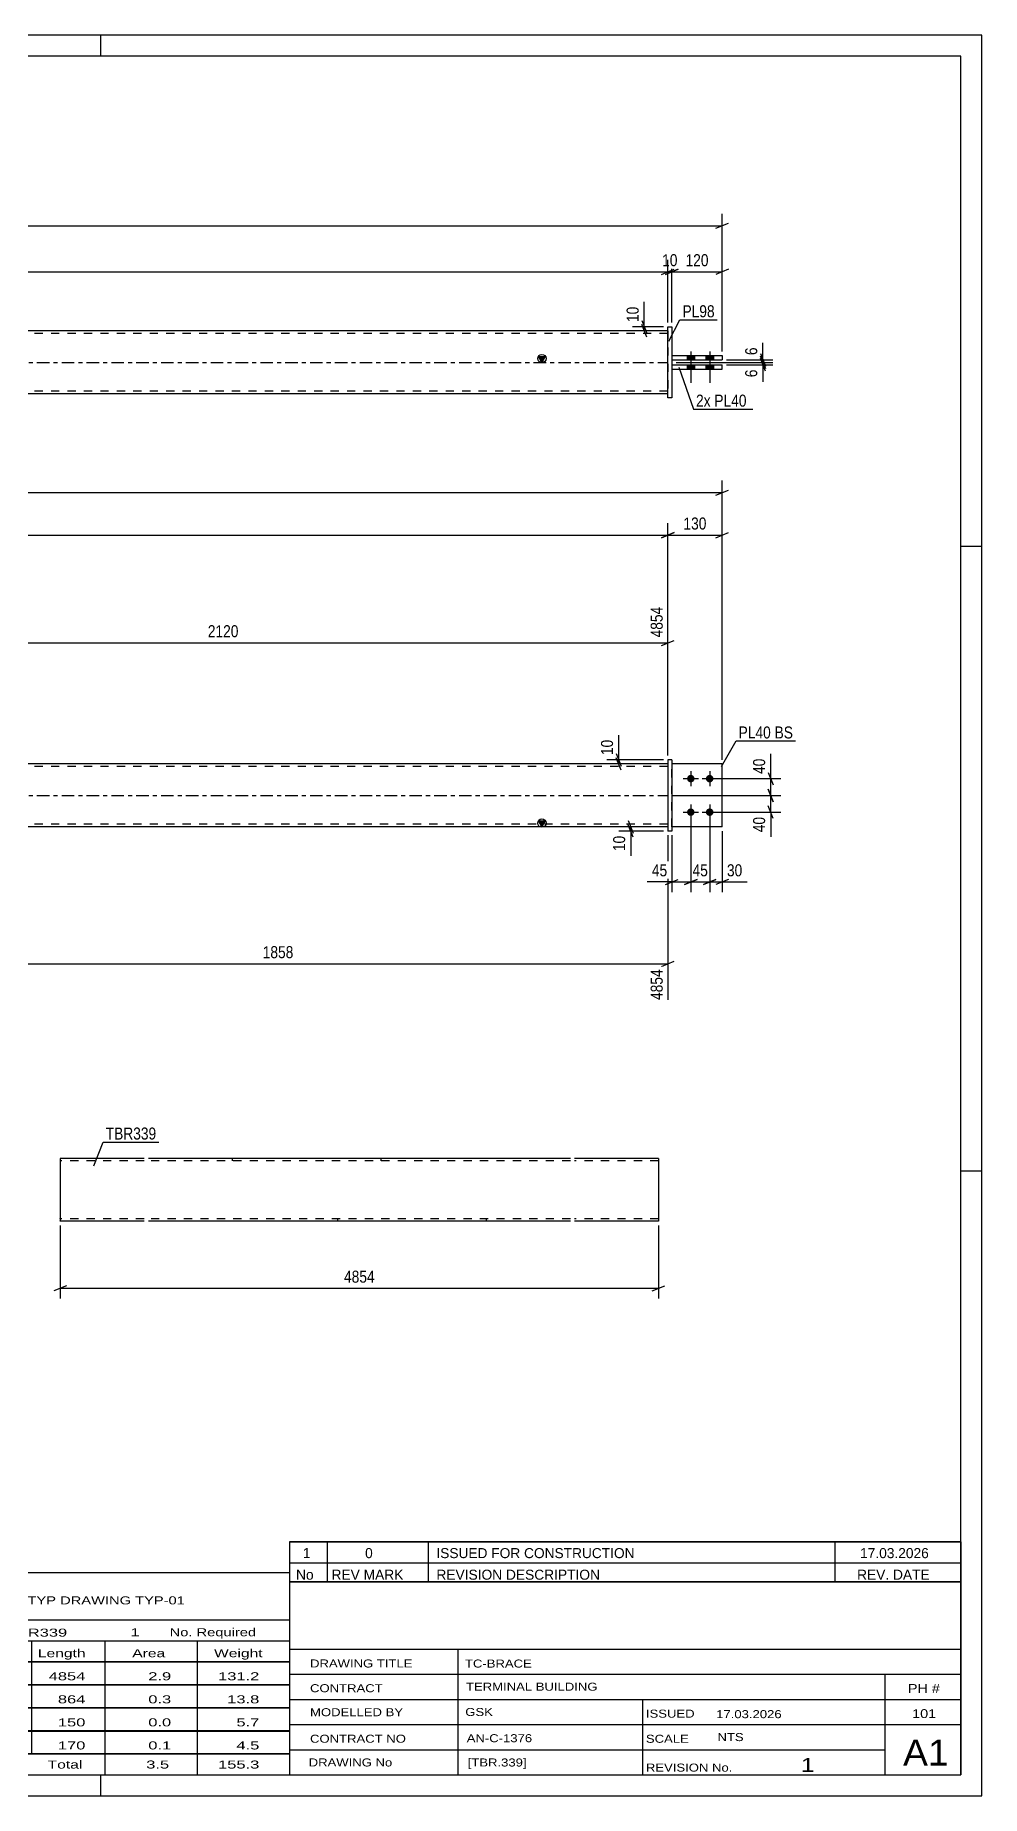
# Model space of a CAD drawing. Header units: millimetres. Extents: x 0 to 594, y 0 to 420.
# Drawn here: x 368.4 to 594, y 0 to 420 of the extents above; entities that cross this region are included whole.
import ezdxf

# ---------------------------------------------------------------- set-up
doc = ezdxf.new("R2010")
doc.units = ezdxf.units.MM
doc.linetypes.add('DXK_LINE_DOT2', pattern=[3.9198, 1.9599, -1.9599])
doc.linetypes.add('DXK_LINE_DOT3', pattern=[5.9187, 2.979, -0.9799, 0.9799, -0.9799])
doc.styles.add('Arial Narrow', font='ARIALN.TTF', dxfattribs={"height": 0.2})

# ---------------------------------------------------------------- blocks, each defined once
blk = doc.blocks.new('Unknown-580874158-1129')
at = {"color": 5, "linetype": 'Continuous'}
for p, q in [((594, 420), (0, 420)), ((384, 415), (384, 420)), ((594, 0), (594, 420)), ((589, 415), (5, 415)), ((589, 5), (589, 415)), ((594, 298), (589, 298)), ((594, 149), (589, 149)), ((5, 5), (589, 5)), ((384, 0), (384, 5)), ((0, 0), (594, 0))]:
    blk.add_line(p, q, dxfattribs=at)
blk = doc.blocks.new('Part-580874158-1922 - 1901')
at = {"color": 7, "linetype": 'DXK_LINE_DOT2'}
for p, q in [((532.14, 246.15), (520.14, 246.15)), ((520.14, 231.15), (520.14, 246.15)), ((532.14, 231.15), (532.14, 246.15)), ((532.14, 231.15), (520.14, 231.15))]:
    blk.add_line(p, q, dxfattribs=at)
blk = doc.blocks.new('Part-580874158-1923 - 1901')
at = {"color": 2, "linetype": 'Continuous'}
for p, q in [((520.14, 247.15), (519.14, 247.15)), ((519.14, 247.15), (519.14, 230.15)), ((520.14, 247.15), (520.14, 230.15)), ((520.14, 230.15), (519.14, 230.15))]:
    blk.add_line(p, q, dxfattribs=at)
blk = doc.blocks.new('Part-580874158-1912 - 1901')
at = {"linetype": 'Continuous'}
blk.add_hatch(color=2, dxfattribs=at).paths.add_polyline_path([(489.14, 231.15), (488.34, 232.55), (489.94, 232.55)])
at = {"color": 2, "linetype": 'Continuous'}
for p, q in [((173.36, 246.15), (85.36, 246.15)), ((519.14, 246.15), (173.46, 246.15)), ((173.36, 231.15), (85.36, 231.15)), ((519.14, 231.15), (173.46, 231.15)), ((489.14, 231.15), (488.34, 232.55)), ((488.34, 232.55), (489.94, 232.55)), ((489.94, 232.55), (489.14, 231.15))]:
    blk.add_line(p, q, dxfattribs=at)
at = {"color": 7, "linetype": 'DXK_LINE_DOT2'}
for p, q in [((85.36, 231.15), (85.36, 246.15)), ((173.36, 245.55), (85.36, 245.55)), ((519.14, 245.55), (173.46, 245.55)), ((272.89, 246.15), (272.89, 245.55)), ((308.33, 246.15), (308.33, 245.55)), ((519.14, 246.15), (519.14, 231.15)), ((173.36, 231.75), (85.36, 231.75)), ((519.14, 231.75), (173.46, 231.75)), ((298.02, 231.15), (298.02, 231.75)), ((333.47, 231.15), (333.47, 231.75))]:
    blk.add_line(p, q, dxfattribs=at)
at = {"color": 7, "linetype": 'DXK_LINE_DOT3'}
for p, q in [((85.36, 238.65), (173.36, 238.65)), ((173.46, 238.65), (519.14, 238.65))]:
    blk.add_line(p, q, dxfattribs=at)
at = {"color": 2, "linetype": 'Continuous'}
blk.add_circle((489.14, 232.05), 1, dxfattribs=at)
blk = doc.blocks.new('Part-580874158-1917 - 1901')
at = {"color": 2, "linetype": 'Continuous'}
for p, q in [((532.14, 246.15), (520.14, 246.15)), ((532.14, 231.15), (532.14, 246.15)), ((532.14, 231.15), (520.14, 231.15))]:
    blk.add_line(p, q, dxfattribs=at)
at = {"color": 7, "linetype": 'DXK_LINE_DOT2'}
blk.add_line((520.14, 231.15), (520.14, 246.15), dxfattribs=at)
blk = doc.blocks.new('Bolt-580874158-1944 - 1901')
at = {"linetype": 'Continuous'}
for points in [[(524.64, 243.55, -1), (524.64, 241.75, -1)], [(529.14, 243.55, -1), (529.14, 241.75, -1)], [(524.64, 235.55, -1), (524.64, 233.75, -1)], [(529.14, 235.55, -1), (529.14, 233.75, -1)]]:
    blk.add_hatch(color=1, dxfattribs=at).paths.add_polyline_path(points)
at = {"color": 1, "linetype": 'Continuous'}
for p, q in [((524.64, 244.45), (524.64, 240.85)), ((529.14, 244.45), (529.14, 240.85)), ((522.84, 242.65), (526.44, 242.65)), ((527.34, 242.65), (530.94, 242.65)), ((524.64, 236.45), (524.64, 232.85)), ((529.14, 236.45), (529.14, 232.85)), ((522.84, 234.65), (526.44, 234.65)), ((527.34, 234.65), (530.94, 234.65))]:
    blk.add_line(p, q, dxfattribs=at)
blk = doc.blocks.new('Bolt-580874158-2330 - 2328')
at = {"linetype": 'Continuous'}
for points in [[(525.54, 343.56), (523.74, 343.56), (523.74, 342.56), (525.54, 342.56)], [(525.54, 343.56), (523.74, 343.56), (523.74, 342.56), (525.54, 342.56)], [(525.54, 341.36), (523.74, 341.36), (523.74, 340.36), (525.54, 340.36)], [(525.54, 341.36), (523.74, 341.36), (523.74, 340.36), (525.54, 340.36)], [(530.04, 343.56), (528.24, 343.56), (528.24, 342.56), (530.04, 342.56)], [(530.04, 343.56), (528.24, 343.56), (528.24, 342.56), (530.04, 342.56)], [(530.04, 341.36), (528.24, 341.36), (528.24, 340.36), (530.04, 340.36)], [(530.04, 341.36), (528.24, 341.36), (528.24, 340.36), (530.04, 340.36)]]:
    blk.add_hatch(color=1, dxfattribs=at).paths.add_polyline_path(points)
at = {"color": 1, "linetype": 'Continuous'}
for p, q in [((524.64, 344.56), (524.64, 337.06)), ((524.64, 344.56), (524.64, 337.06)), ((529.14, 344.56), (529.14, 337.06)), ((529.14, 344.56), (529.14, 337.06)), ((523.74, 343.56), (523.74, 342.56)), ((523.74, 343.56), (523.74, 342.56)), ((523.74, 341.36), (523.74, 340.36)), ((523.74, 341.36), (523.74, 340.36)), ((525.54, 343.56), (525.54, 342.56)), ((525.54, 343.56), (525.54, 342.56)), ((525.54, 341.36), (525.54, 340.36)), ((525.54, 341.36), (525.54, 340.36)), ((528.24, 343.56), (528.24, 342.56)), ((528.24, 343.56), (528.24, 342.56)), ((528.24, 341.36), (528.24, 340.36)), ((528.24, 341.36), (528.24, 340.36)), ((530.04, 343.56), (530.04, 342.56)), ((530.04, 343.56), (530.04, 342.56)), ((530.04, 341.36), (530.04, 340.36)), ((530.04, 341.36), (530.04, 340.36))]:
    blk.add_line(p, q, dxfattribs=at)
blk = doc.blocks.new('Part-580874158-2352 - 2328')
at = {"color": 2, "linetype": 'Continuous'}
for p, q in [((519.14, 333.46), (519.14, 350.46)), ((519.14, 350.46), (520.14, 350.46)), ((520.14, 350.46), (520.14, 333.46)), ((520.14, 333.46), (519.14, 333.46))]:
    blk.add_line(p, q, dxfattribs=at)
blk = doc.blocks.new('Part-580874158-2357 - 2328')
at = {"color": 2, "linetype": 'Continuous'}
for p, q in [((520.14, 343.56), (532.14, 343.56)), ((520.14, 342.56), (532.14, 342.56)), ((532.14, 343.56), (532.14, 342.56))]:
    blk.add_line(p, q, dxfattribs=at)
at = {"color": 7, "linetype": 'DXK_LINE_DOT2'}
blk.add_line((520.14, 343.56), (520.14, 342.56), dxfattribs=at)
blk = doc.blocks.new('Part-580874158-2362 - 2328')
at = {"color": 2, "linetype": 'Continuous'}
for p, q in [((520.14, 341.36), (532.14, 341.36)), ((520.14, 340.36), (532.14, 340.36)), ((532.14, 340.36), (532.14, 341.36))]:
    blk.add_line(p, q, dxfattribs=at)
at = {"color": 7, "linetype": 'DXK_LINE_DOT2'}
blk.add_line((520.14, 341.36), (520.14, 340.36), dxfattribs=at)
blk = doc.blocks.new('Part-580874158-2367 - 2328')
at = {"linetype": 'Continuous'}
blk.add_hatch(color=2, dxfattribs=at).paths.add_polyline_path([(489.14, 341.96), (488.34, 343.36), (489.94, 343.36)])
at = {"color": 2, "linetype": 'Continuous'}
for p, q in [((173.36, 349.46), (85.36, 349.46)), ((519.14, 349.46), (173.46, 349.46)), ((272.89, 342.66), (272.89, 342.56)), ((308.33, 342.66), (272.89, 342.66)), ((272.89, 341.26), (272.89, 341.36)), ((272.89, 341.26), (308.33, 341.26)), ((298.02, 342.56), (298.02, 342.66)), ((298.02, 341.26), (298.02, 341.36)), ((308.33, 341.26), (308.33, 342.66)), ((489.14, 341.96), (488.34, 343.36)), ((488.34, 343.36), (489.94, 343.36)), ((489.94, 343.36), (489.14, 341.96)), ((173.36, 334.46), (85.36, 334.46)), ((519.14, 334.46), (173.46, 334.46))]:
    blk.add_line(p, q, dxfattribs=at)
at = {"color": 7, "linetype": 'DXK_LINE_DOT2'}
for p, q in [((85.36, 334.46), (85.36, 349.46)), ((173.36, 348.86), (85.36, 348.86)), ((519.14, 348.86), (173.46, 348.86)), ((519.14, 349.46), (519.14, 334.46)), ((272.89, 341.36), (272.89, 342.66)), ((298.02, 342.66), (298.02, 341.36)), ((308.33, 342.66), (333.47, 342.66)), ((333.47, 341.26), (308.33, 341.26)), ((333.47, 342.66), (333.47, 341.26)), ((173.36, 335.06), (85.36, 335.06)), ((519.14, 335.06), (173.46, 335.06))]:
    blk.add_line(p, q, dxfattribs=at)
at = {"color": 7, "linetype": 'DXK_LINE_DOT3'}
for p, q in [((85.36, 341.96), (173.36, 341.96)), ((173.46, 341.96), (519.14, 341.96))]:
    blk.add_line(p, q, dxfattribs=at)
at = {"color": 2, "linetype": 'Continuous'}
blk.add_circle((489.14, 342.86), 1, dxfattribs=at)
blk = doc.blocks.new('Part-580874158-1478 - 1462')
at = {"color": 2, "linetype": 'Continuous'}
for p, q in [((374.34, 152.06), (374.34, 137.15)), ((394.34, 152.06), (374.34, 152.06)), ((495.93, 152.06), (395.34, 152.06)), ((516.93, 152.06), (496.93, 152.06)), ((516.93, 152.06), (516.93, 137.06)), ((374.34, 137.06), (374.34, 137.15)), ((394.34, 137.06), (374.34, 137.06)), ((495.93, 137.06), (395.34, 137.06)), ((516.93, 137.06), (496.93, 137.06))]:
    blk.add_line(p, q, dxfattribs=at)
at = {"color": 7, "linetype": 'DXK_LINE_DOT2'}
for p, q in [((394.34, 151.46), (374.34, 151.46)), ((495.93, 151.46), (395.34, 151.46)), ((415.34, 152.06), (415.34, 151.46)), ((450.79, 152.06), (450.79, 151.46)), ((516.93, 151.46), (496.93, 151.46)), ((374.34, 137.66), (374.34, 137.7)), ((394.34, 137.66), (374.34, 137.66)), ((495.93, 137.66), (395.34, 137.66)), ((440.48, 137.06), (440.48, 137.66)), ((475.93, 137.06), (475.93, 137.66)), ((516.93, 137.66), (496.93, 137.66)), ((516.93, 137.66), (516.93, 137.7))]:
    blk.add_line(p, q, dxfattribs=at)
blk = doc.blocks.new('StraightDimension-580874158-2065 - 1901')
at = {"color": 7, "linetype": 'Continuous'}
for p, q in [((524.64, 233.65), (524.64, 215.6)), ((529.14, 233.65), (529.14, 215.6)), ((523.14, 217.4), (526.14, 218.6)), ((530.64, 218.6), (527.64, 217.4)), ((524.64, 218), (529.14, 218))]:
    blk.add_line(p, q, dxfattribs=at)
at = {"color": 0}
blk.add_wipeout([(529.32, 218.75), (529.32, 222.95), (524.46, 222.95), (524.46, 218.75)], dxfattribs=at)
at = {"color": 3, "style": 'Arial Narrow'}
blk.add_text('45', height=2.863, dxfattribs=at).set_placement((525.06, 219.35))
blk = doc.blocks.new('StraightDimension-580874158-2284 - 1901')
at = {"color": 7, "linetype": 'Continuous'}
for p, q in [((73.86, 311.5), (70.86, 310.3)), ((72.36, 247.15), (72.36, 313.75)), ((72.36, 310.9), (532.14, 310.9)), ((530.64, 310.3), (533.64, 311.5)), ((532.14, 247.15), (532.14, 313.75))]:
    blk.add_line(p, q, dxfattribs=at)
at = {"color": 0}
blk.add_wipeout([(306.51, 311.65), (306.51, 315.85), (297.99, 315.85), (297.99, 311.65)], dxfattribs=at)
at = {"color": 3, "style": 'Arial Narrow'}
blk.add_text('5114', height=2.863, dxfattribs=at).set_placement((298.59, 312.25))
blk = doc.blocks.new('StraightDimension-580874158-1989 - 1901')
at = {"color": 7, "linetype": 'Continuous'}
for p, q in [((506.85, 248.65), (508.05, 245.65)), ((518.14, 247.15), (504.6, 247.15)), ((518.14, 246.15), (504.6, 246.15)), ((508.05, 244.65), (506.85, 247.65)), ((507.45, 246.15), (507.45, 247.15))]:
    blk.add_line(p, q, dxfattribs=at)
at = {"color": 0}
blk.add_wipeout([(506.7, 252.53), (502.5, 252.53), (502.5, 247.67), (506.7, 247.67)], dxfattribs=at)
at = {"color": 7, "linetype": 'Continuous'}
blk.add_line((507.45, 247.15), (507.45, 253.05), dxfattribs=at)
blk.add_line((507.45, 247.15), (507.45, 253.05), dxfattribs=at)
at = {"color": 3, "style": 'Arial Narrow'}
blk.add_text('10', height=2.863, rotation=90.0002, dxfattribs=at).set_placement((506.1, 248.27))
blk = doc.blocks.new('StraightDimension-580874158-2089 - 1901')
at = {"color": 7, "linetype": 'Continuous'}
for p, q in [((518.14, 231.15), (507.49, 231.15)), ((509.74, 232.65), (510.94, 229.65)), ((510.94, 228.65), (509.74, 231.65)), ((510.34, 230.15), (510.34, 231.15)), ((518.14, 230.15), (507.49, 230.15))]:
    blk.add_line(p, q, dxfattribs=at)
at = {"color": 0}
blk.add_wipeout([(509.59, 229.62), (505.39, 229.62), (505.39, 224.76), (509.59, 224.76)], dxfattribs=at)
at = {"color": 7, "linetype": 'Continuous'}
blk.add_line((510.34, 230.15), (510.34, 224.24), dxfattribs=at)
blk.add_line((510.34, 230.15), (510.34, 224.24), dxfattribs=at)
at = {"color": 3, "style": 'Arial Narrow'}
blk.add_text('10', height=2.863, rotation=90.0002, dxfattribs=at).set_placement((508.99, 225.36))
blk = doc.blocks.new('StraightDimension-580874158-4332 - 1901')
at = {"color": 7, "linetype": 'Continuous'}
for p, q in [((85.36, 248.15), (85.36, 303.58)), ((519.14, 248.15), (519.14, 303.58)), ((86.86, 301.33), (83.86, 300.13)), ((85.36, 300.73), (519.14, 300.73)), ((517.64, 300.13), (520.64, 301.33))]:
    blk.add_line(p, q, dxfattribs=at)
at = {"color": 0}
blk.add_wipeout([(306.51, 301.48), (306.51, 305.68), (297.99, 305.68), (297.99, 301.48)], dxfattribs=at)
at = {"color": 3, "style": 'Arial Narrow'}
blk.add_text('4854', height=2.863, dxfattribs=at).set_placement((298.59, 302.08))
blk = doc.blocks.new('StraightDimension-580874158-2001 - 1901')
at = {"color": 7, "linetype": 'Continuous'}
for p, q in [((543.1, 240.15), (544.3, 237.15)), ((520.14, 238.65), (546.1, 238.65)), ((544.3, 233.15), (543.1, 236.15)), ((543.7, 234.65), (543.7, 238.65)), ((530.14, 234.65), (546.1, 234.65))]:
    blk.add_line(p, q, dxfattribs=at)
at = {"color": 0}
blk.add_wipeout([(542.95, 234.12), (538.75, 234.12), (538.75, 229.26), (542.95, 229.26)], dxfattribs=at)
at = {"color": 7, "linetype": 'Continuous'}
blk.add_line((543.7, 234.65), (543.7, 228.74), dxfattribs=at)
blk.add_line((543.7, 234.65), (543.7, 228.74), dxfattribs=at)
at = {"color": 3, "style": 'Arial Narrow'}
blk.add_text('40', height=2.863, rotation=90.0002, dxfattribs=at).set_placement((542.35, 229.86))
blk = doc.blocks.new('StraightDimension-580874158-2016 - 1901')
at = {"color": 7, "linetype": 'Continuous'}
for p, q in [((543.1, 244.15), (544.3, 241.15)), ((530.14, 242.65), (546.1, 242.65)), ((544.3, 237.15), (543.1, 240.15)), ((543.7, 238.65), (543.7, 242.65)), ((520.14, 238.65), (546.1, 238.65))]:
    blk.add_line(p, q, dxfattribs=at)
at = {"color": 0}
blk.add_wipeout([(542.95, 248.03), (538.75, 248.03), (538.75, 243.17), (542.95, 243.17)], dxfattribs=at)
at = {"color": 7, "linetype": 'Continuous'}
blk.add_line((543.7, 242.65), (543.7, 248.55), dxfattribs=at)
blk.add_line((543.7, 242.65), (543.7, 248.55), dxfattribs=at)
at = {"color": 3, "style": 'Arial Narrow'}
blk.add_text('40', height=2.863, rotation=90.0002, dxfattribs=at).set_placement((542.35, 243.77))
blk = doc.blocks.new('StraightDimension-580874158-2183 - 1901')
at = {"color": 7, "linetype": 'Continuous'}
for p, q in [((333.37, 230.15), (333.37, 181.15)), ((519.14, 229.15), (519.14, 189.85)), ((334.87, 199.07), (331.87, 197.87)), ((333.37, 198.47), (519.14, 198.47)), ((517.64, 197.87), (520.64, 199.07))]:
    blk.add_line(p, q, dxfattribs=at)
at = {"color": 0}
blk.add_wipeout([(430.51, 199.22), (430.51, 203.42), (422, 203.42), (422, 199.22)], dxfattribs=at)
at = {"color": 0, "linetype": 'Continuous'}
blk.add_wipeout([(518.54, 197.77), (514.34, 197.77), (514.34, 189.25), (518.54, 189.25)], dxfattribs=at)
at = {"color": 3, "style": 'Arial Narrow'}
blk.add_text('1858', height=2.863, dxfattribs=at).set_placement((422.6, 199.82))
at = {"color": 3, "linetype": 'Continuous', "style": 'Arial Narrow'}
blk.add_text('4854', height=2.863, rotation=90.0002, dxfattribs=at).set_placement((517.94, 189.85))
blk = doc.blocks.new('StraightDimension-580874158-2055 - 1901')
at = {"color": 7, "linetype": 'Continuous'}
for p, q in [((524.64, 233.65), (524.64, 215.6)), ((520.14, 229.15), (520.14, 215.6)), ((518.64, 217.4), (521.64, 218.6)), ((526.14, 218.6), (523.14, 217.4)), ((520.14, 218), (524.64, 218))]:
    blk.add_line(p, q, dxfattribs=at)
at = {"color": 0}
blk.add_wipeout([(519.61, 218.75), (519.61, 222.95), (514.76, 222.95), (514.76, 218.75)], dxfattribs=at)
at = {"color": 7, "linetype": 'Continuous'}
blk.add_line((520.14, 218), (514.23, 218), dxfattribs=at)
blk.add_line((520.14, 218), (514.23, 218), dxfattribs=at)
at = {"color": 3, "style": 'Arial Narrow'}
blk.add_text('45', height=2.863, dxfattribs=at).set_placement((515.36, 219.35))
blk = doc.blocks.new('StraightDimension-580874158-2075 - 1901')
at = {"color": 7, "linetype": 'Continuous'}
for p, q in [((529.14, 233.65), (529.14, 215.6)), ((532.14, 230.15), (532.14, 215.6)), ((527.64, 217.4), (530.64, 218.6)), ((533.64, 218.6), (530.64, 217.4)), ((529.14, 218), (532.14, 218))]:
    blk.add_line(p, q, dxfattribs=at)
at = {"color": 0}
blk.add_wipeout([(537.52, 218.75), (537.52, 222.95), (532.66, 222.95), (532.66, 218.75)], dxfattribs=at)
at = {"color": 7, "linetype": 'Continuous'}
blk.add_line((532.14, 218), (538.04, 218), dxfattribs=at)
blk.add_line((532.14, 218), (538.04, 218), dxfattribs=at)
at = {"color": 3, "style": 'Arial Narrow'}
blk.add_text('30', height=2.863, dxfattribs=at).set_placement((533.26, 219.35))
blk = doc.blocks.new('StraightDimension-580874158-2221 - 1901')
at = {"color": 7, "linetype": 'Continuous'}
for p, q in [((307.19, 247.15), (307.19, 283.65)), ((519.14, 248.15), (519.14, 283.65)), ((308.69, 275.64), (305.69, 274.44)), ((307.19, 275.04), (519.14, 275.04)), ((517.64, 274.44), (520.64, 275.64))]:
    blk.add_line(p, q, dxfattribs=at)
at = {"color": 0, "linetype": 'Continuous'}
blk.add_wipeout([(518.54, 284.25), (514.34, 284.25), (514.34, 275.74), (518.54, 275.74)], dxfattribs=at)
at = {"color": 0}
blk.add_wipeout([(417.42, 275.79), (417.42, 279.99), (408.91, 279.99), (408.91, 275.79)], dxfattribs=at)
at = {"color": 3, "linetype": 'Continuous', "style": 'Arial Narrow'}
blk.add_text('4854', height=2.863, rotation=90.0002, dxfattribs=at).set_placement((517.94, 276.34))
at = {"color": 3, "style": 'Arial Narrow'}
blk.add_text('2120', height=2.863, dxfattribs=at).set_placement((409.51, 276.39))
blk = doc.blocks.new('StraightDimension-580874158-4331 - 1901')
at = {"color": 7, "linetype": 'Continuous'}
for p, q in [((519.14, 248.15), (519.14, 303.58)), ((532.14, 247.15), (532.14, 303.58)), ((520.64, 301.33), (517.64, 300.13)), ((519.14, 300.73), (532.14, 300.73)), ((530.64, 300.13), (533.64, 301.33))]:
    blk.add_line(p, q, dxfattribs=at)
at = {"color": 0}
blk.add_wipeout([(528.98, 301.48), (528.98, 305.68), (522.29, 305.68), (522.29, 301.48)], dxfattribs=at)
at = {"color": 3, "style": 'Arial Narrow'}
blk.add_text('130', height=2.863, dxfattribs=at).set_placement((522.89, 302.08))
blk = doc.blocks.new('StraightDimension-580874158-2423 - 2328')
at = {"color": 7, "linetype": 'Continuous'}
for p, q in [((521.14, 341.96), (544.23, 341.96)), ((533.14, 341.36), (544.23, 341.36)), ((541.23, 343.46), (542.43, 340.46)), ((542.43, 339.86), (541.23, 342.86)), ((541.83, 341.36), (541.83, 341.96))]:
    blk.add_line(p, q, dxfattribs=at)
at = {"color": 0}
blk.add_wipeout([(541.08, 340.83), (536.88, 340.83), (536.88, 337.81), (541.08, 337.81)], dxfattribs=at)
at = {"color": 7, "linetype": 'Continuous'}
blk.add_line((541.83, 341.36), (541.83, 337.28), dxfattribs=at)
blk.add_line((541.83, 341.36), (541.83, 337.28), dxfattribs=at)
at = {"color": 3, "style": 'Arial Narrow'}
blk.add_text('6', height=2.86, rotation=90.0002, dxfattribs=at).set_placement((540.48, 338.41))
blk = doc.blocks.new('StraightDimension-580874158-2432 - 2328')
at = {"color": 7, "linetype": 'Continuous'}
for p, q in [((521.14, 341.96), (544.23, 341.96)), ((533.14, 342.56), (544.23, 342.56)), ((541.23, 344.06), (542.43, 341.06)), ((542.43, 340.46), (541.23, 343.46)), ((541.83, 341.96), (541.83, 342.56))]:
    blk.add_line(p, q, dxfattribs=at)
at = {"color": 0}
blk.add_wipeout([(541.08, 346.11), (536.88, 346.11), (536.88, 343.08), (541.08, 343.08)], dxfattribs=at)
at = {"color": 7, "linetype": 'Continuous'}
blk.add_line((541.83, 342.56), (541.83, 346.64), dxfattribs=at)
blk.add_line((541.83, 342.56), (541.83, 346.64), dxfattribs=at)
at = {"color": 3, "style": 'Arial Narrow'}
blk.add_text('6', height=2.86, rotation=90.0002, dxfattribs=at).set_placement((540.48, 343.68))
blk = doc.blocks.new('StraightDimension-580874158-2442 - 2328')
at = {"color": 7, "linetype": 'Continuous'}
for p, q in [((518.14, 350.46), (510.71, 350.46)), ((518.14, 349.46), (510.71, 349.46)), ((512.96, 351.96), (514.16, 348.96)), ((514.16, 347.96), (512.96, 350.96)), ((513.56, 349.46), (513.56, 350.46))]:
    blk.add_line(p, q, dxfattribs=at)
at = {"color": 0}
blk.add_wipeout([(512.81, 355.84), (508.61, 355.84), (508.61, 350.98), (512.81, 350.98)], dxfattribs=at)
at = {"color": 7, "linetype": 'Continuous'}
blk.add_line((513.56, 350.46), (513.56, 356.37), dxfattribs=at)
blk.add_line((513.56, 350.46), (513.56, 356.37), dxfattribs=at)
at = {"color": 3, "style": 'Arial Narrow'}
blk.add_text('10', height=2.863, rotation=90.0002, dxfattribs=at).set_placement((512.21, 351.58))
blk = doc.blocks.new('StraightDimension-580874158-2453 - 2328')
at = {"color": 7, "linetype": 'Continuous'}
for p, q in [((520.14, 351.46), (520.14, 366.4)), ((532.14, 344.56), (532.14, 366.4)), ((518.64, 362.95), (521.64, 364.15)), ((520.14, 363.55), (532.14, 363.55)), ((533.64, 364.15), (530.64, 362.95))]:
    blk.add_line(p, q, dxfattribs=at)
at = {"color": 0}
blk.add_wipeout([(529.48, 364.3), (529.48, 368.5), (522.79, 368.5), (522.79, 364.3)], dxfattribs=at)
at = {"color": 3, "style": 'Arial Narrow'}
blk.add_text('120', height=2.863, dxfattribs=at).set_placement((523.39, 364.9))
blk = doc.blocks.new('StraightDimension-580874158-2463 - 2328')
at = {"color": 7, "linetype": 'Continuous'}
for p, q in [((519.14, 351.46), (519.14, 366.4)), ((520.14, 351.46), (520.14, 366.4)), ((517.64, 362.95), (520.64, 364.15)), ((521.64, 364.15), (518.64, 362.95)), ((519.14, 363.55), (520.14, 363.55))]:
    blk.add_line(p, q, dxfattribs=at)
at = {"color": 0}
blk.add_wipeout([(522.07, 364.3), (522.07, 368.5), (517.21, 368.5), (517.21, 364.3)], dxfattribs=at)
at = {"color": 3, "style": 'Arial Narrow'}
blk.add_text('10', height=2.863, dxfattribs=at).set_placement((517.81, 364.9))
blk = doc.blocks.new('StraightDimension-580874158-2473 - 2328')
at = {"color": 7, "linetype": 'Continuous'}
for p, q in [((85.36, 351.46), (85.36, 366.4)), ((519.14, 351.46), (519.14, 366.4)), ((86.86, 364.15), (83.86, 362.95)), ((85.36, 363.55), (519.14, 363.55)), ((517.64, 362.95), (520.64, 364.15))]:
    blk.add_line(p, q, dxfattribs=at)
at = {"color": 0}
blk.add_wipeout([(306.51, 364.3), (306.51, 368.5), (297.99, 368.5), (297.99, 364.3)], dxfattribs=at)
at = {"color": 3, "style": 'Arial Narrow'}
blk.add_text('4854', height=2.863, dxfattribs=at).set_placement((298.59, 364.9))
blk = doc.blocks.new('StraightDimension-580874158-2504 - 2328')
at = {"color": 7, "linetype": 'Continuous'}
for p, q in [((73.86, 375.16), (70.86, 373.96)), ((72.36, 344.56), (72.36, 377.41)), ((72.36, 374.56), (532.14, 374.56)), ((530.64, 373.96), (533.64, 375.16)), ((532.14, 344.56), (532.14, 377.41))]:
    blk.add_line(p, q, dxfattribs=at)
at = {"color": 0}
blk.add_wipeout([(306.51, 375.31), (306.51, 379.51), (297.99, 379.51), (297.99, 375.31)], dxfattribs=at)
at = {"color": 3, "style": 'Arial Narrow'}
blk.add_text('5114', height=2.863, dxfattribs=at).set_placement((298.59, 375.91))
blk = doc.blocks.new('StraightDimension-580874158-1485 - 1462')
at = {"color": 7, "linetype": 'Continuous'}
for p, q in [((374.34, 136.06), (374.34, 118.66)), ((516.93, 136.06), (516.93, 118.66)), ((375.84, 121.66), (372.84, 120.46)), ((374.34, 121.06), (516.93, 121.06)), ((515.43, 120.46), (518.43, 121.66))]:
    blk.add_line(p, q, dxfattribs=at)
at = {"color": 0}
blk.add_wipeout([(449.89, 121.81), (449.89, 126.01), (441.38, 126.01), (441.38, 121.81)], dxfattribs=at)
at = {"color": 3, "style": 'Arial Narrow'}
blk.add_text('4854', height=2.863, dxfattribs=at).set_placement((441.98, 122.41))
blk = doc.blocks.new('Unknown-580874158-4578')
at = {"color": 7, "linetype": 'Continuous'}
for p, q in [((429, 51.05), (429, 5)), ((429, 51.05), (589, 51.05)), ((589, 51), (589, 5)), ((429, 35), (589, 35)), ((469.14, 35), (469.14, 5)), ((429, 29), (589, 29)), ((571, 5.05), (571, 29.05)), ((429, 23), (589, 23)), ((513.14, 23), (513.14, 5)), ((429, 17), (589, 17)), ((429, 11), (571, 11)), ((429, 5), (589, 5))]:
    blk.add_line(p, q, dxfattribs=at)
at = {"color": 7, "style": 'Arial Narrow'}
for s, height, width, p in [('DRAWING TITLE', 1.9089, 1.425378, (433.88, 30.61)), ('TC-BRACE', 1.909, 1.425378, (470.81, 30.59)), ('CONTRACT', 1.909, 1.425378, (433.88, 24.71)), ('TERMINAL BUILDING', 1.9089, 1.425378, (471.06, 25.07)), ('MODELLED BY', 1.9089, 1.425378, (433.88, 18.98)), ('GSK', 1.909, 1.425378, (470.88, 19.04)), ('ISSUED', 1.909, 1.425378, (513.94, 18.64)), ('17.03.2026', 1.909, 1.425378, (530.69, 18.52)), ('CONTRACT NO', 1.9089, 1.425378, (433.88, 12.66)), ('AN-C-1376', 1.909, 1.425378, (471.23, 12.78)), ('SCALE', 1.909, 1.425378, (513.94, 12.65)), ('A1', 6.204, 1.25, (575.24, 7.2)), ('DRAWING No', 1.909, 1.425378, (433.56, 7)), ('[TBR.339]', 1.909, 1.425378, (471.46, 6.99)), ('1', 3.34, 1.5, (550.91, 5.68)), ('REVISION No.', 1.9089, 1.425378, (513.94, 5.77))]:
    blk.add_text(s, height=height, dxfattribs=dict(at, width=width)).set_placement(p)
at = {"color": 7, "linetype": 'Continuous', "style": 'Arial Narrow'}
for s, height, width, p in [('PH #', 2.1, 1.42538, (576.4, 24.55)), ('101', 2.1, 1.42538, (577.41, 18.55)), ('NTS', 1.909, 1.425378, (531, 13.05))]:
    blk.add_text(s, height=height, dxfattribs=dict(at, width=width)).set_placement(p)
blk = doc.blocks.new('Unknown-580874158-4579')
at = {"color": 7, "linetype": 'Continuous'}
for p, q in [((429, 60.55), (589, 60.55)), ((589, 60.55), (429, 60.55)), ((429, 60.55), (429, 55.55)), ((438, 60.55), (438, 55.55)), ((462, 60.55), (462, 55.55)), ((559, 60.55), (559, 55.55)), ((589, 60.55), (589, 55.55)), ((429, 55.55), (589, 55.55)), ((429, 55.55), (429, 51.05)), ((429, 55.55), (589, 55.55)), ((438, 55.55), (438, 51.05)), ((462, 55.55), (462, 51.05)), ((559, 55.55), (559, 51.05)), ((589, 55.55), (589, 51.05)), ((589, 51.05), (429, 51.05))]:
    blk.add_line(p, q, dxfattribs=at)
at = {"color": 7, "linetype": 'Continuous', "style": 'Arial Narrow'}
for s, height, width, p in [('1', 2.39, 1.196471, (432.16, 56.7)), ('0', 2.39, 1.196471, (447, 56.7)), ('ISSUED FOR CONSTRUCTION', 2.3861, 1.196471, (464, 56.7)), ('17.03.2026', 2.386, 1.196471, (565, 56.7)), ('No', 2.386, 1.2, (430.54, 51.55)), ('REV MARK', 2.386, 1.2, (439, 51.55)), ('REVISION DESCRIPTION', 2.3861, 1.2, (464, 51.55)), ('REV. DATE', 2.386, 1.2, (564.28, 51.55))]:
    blk.add_text(s, height=height, dxfattribs=dict(at, width=width)).set_placement(p)
blk = doc.blocks.new('Unknown-580874158-4580')
at = {"color": 7, "linetype": 'Continuous'}
for p, q in [((269, 53.25), (429, 53.25)), ((269, 42), (269, 53.25)), ((429, 53.25), (429, 42)), ((269, 42), (429, 42)), ((269, 42), (269, 37)), ((429, 42), (429, 37)), ((269, 37), (429, 37)), ((269, 37), (269, 32)), ((293, 37), (293, 32)), ((328.5, 37), (328.5, 32)), ((354.5, 37), (354.5, 32)), ((367.5, 37), (367.5, 32)), ((385, 37), (385, 32)), ((407, 37), (407, 32)), ((429, 37), (429, 32)), ((269, 32), (429, 32)), ((269, 31.95), (269, 26.55)), ((269, 31.95), (429, 31.95)), ((293, 32), (293, 26.5)), ((328.5, 32), (328.5, 26.5)), ((354.5, 32), (354.5, 26.5)), ((367.5, 32), (367.5, 26.5)), ((385, 32), (385, 26.5)), ((407, 32), (407, 26.5)), ((429, 31.95), (429, 26.55)), ((269, 26.55), (429, 26.55)), ((269, 26.45), (269, 21.05)), ((269, 26.45), (429, 26.45)), ((293, 26.5), (293, 21)), ((328.5, 26.5), (328.5, 21)), ((354.5, 26.5), (354.5, 21)), ((367.5, 26.5), (367.5, 21)), ((385, 26.5), (385, 21)), ((407, 26.5), (407, 21)), ((429, 26.45), (429, 21.05)), ((269, 21.05), (429, 21.05)), ((293, 21), (293, 15.5)), ((328.5, 21), (328.5, 15.5)), ((354.5, 21), (354.5, 15.5)), ((367.5, 21), (367.5, 15.5)), ((385, 21), (385, 15.5)), ((407, 21), (407, 15.5)), ((269, 20.95), (269, 15.55)), ((269, 20.95), (429, 20.95)), ((429, 20.95), (429, 15.55)), ((269, 15.55), (429, 15.55)), ((269, 15.45), (269, 10.05)), ((269, 15.45), (429, 15.45)), ((293, 15.5), (293, 10)), ((328.5, 15.5), (328.5, 10)), ((354.5, 15.5), (354.5, 10)), ((367.5, 15.5), (367.5, 10)), ((385, 15.5), (385, 10)), ((407, 15.5), (407, 10)), ((429, 15.45), (429, 10.05)), ((269, 10.05), (429, 10.05)), ((269, 10), (429, 10)), ((269, 10), (269, 5)), ((385, 10), (385, 5)), ((407, 10), (407, 5)), ((429, 10), (429, 5)), ((269, 5), (429, 5))]:
    blk.add_line(p, q, dxfattribs=at)
at = {"color": 7, "style": 'Arial Narrow'}
for s, height, width, p in [('GENERAL NOTES & WELD DETAILS :', 2.8633, 1.4, (270.15, 45.56)), ('REFER TYP DRAWING TYP-01', 1.9089, 1.6, (353.7, 45.66)), ("MATERIAL LIST FOR ASSEMBLY MK'D", 1.9089, 1.6, (270.15, 38.06)), ('TBR339', 1.909, 1.794707, (361.59, 37.97)), ('1', 1.91, 1.794707, (391.08, 38.06)), ('No. Required', 1.9089, 1.6, (400.41, 38.06)), ('Mark', 1.909, 1.7, (270.34, 33)), ('Profile', 1.909, 1.7, (303.41, 33)), ('Material', 1.909, 1.7, (333.54, 33.06)), ('No.', 1.909, 1.7, (358.5, 33.06)), ('Length', 1.909, 1.7, (369, 33.06)), ('Area', 1.909, 1.7, (391.5, 33.06)), ('Weight', 1.909, 1.7, (411, 33.06))]:
    blk.add_text(s, height=height, dxfattribs=dict(at, width=width)).set_placement(p)
at = {"color": 7, "linetype": 'Continuous', "style": 'Arial Narrow'}
for s, height, width, p in [('TBR339', 1.909, 1.794707, (270.5, 27.56)), ('SHS150*6', 1.909, 1.794707, (295, 27.56)), ('E350', 1.909, 1.794707, (334.74, 27.56)), ('1', 1.91, 1.794707, (358.86, 27.56)), ('4854', 1.909, 1.794707, (371.58, 27.56)), ('2.9', 1.909, 1.794707, (395.32, 27.56)), ('131.2', 1.909, 1.794707, (411.96, 27.56)), ('PL175', 1.909, 1.794707, (270.5, 22.06)), ('PL12*170', 1.909, 1.794707, (295, 22.06)), ('E350', 1.909, 1.794707, (334.74, 22.06)), ('1', 1.91, 1.794707, (358.86, 22.06)), ('864', 1.909, 1.794707, (373.77, 22.06)), ('0.3', 1.909, 1.794707, (395.32, 22.06)), ('13.8', 1.909, 1.794707, (414.14, 22.06)), ('PL40', 1.909, 1.794707, (270.5, 16.56)), ('PL10*120', 1.909, 1.794707, (295, 16.56)), ('E350', 1.909, 1.794707, (334.74, 16.56)), ('4', 1.91, 1.794707, (358.86, 16.56)), ('150', 1.909, 1.794707, (373.77, 16.56)), ('0.0', 1.909, 1.794707, (395.32, 16.56)), ('5.7', 1.909, 1.794707, (416.33, 16.56)), ('PL98', 1.909, 1.794707, (270.5, 11.06)), ('PL10*170', 1.909, 1.794707, (295, 11.06)), ('E350', 1.909, 1.794707, (334.74, 11.06)), ('2', 1.91, 1.794707, (358.86, 11.06)), ('170', 1.909, 1.794707, (373.77, 11.06)), ('0.1', 1.909, 1.794707, (395.32, 11.06)), ('4.5', 1.909, 1.794707, (416.33, 11.06)), ('Total', 1.909, 1.7, (371.33, 6.5)), ('3.5', 1.909, 1.794707, (394.83, 6.5)), ('155.3', 1.909, 1.794707, (411.96, 6.5))]:
    blk.add_text(s, height=height, dxfattribs=dict(at, width=width)).set_placement(p)
blk = doc.blocks.new('MarkSet-580874158-2319 - 1901')
at = {"color": 0}
blk.add_wipeout([(543.72, 252.23), (543.72, 255.23), (536.04, 255.23), (536.04, 252.23)], dxfattribs=at)
blk.add_wipeout([(543.72, 252.23), (543.72, 255.23), (536.04, 255.23), (536.04, 252.23)], dxfattribs=at)
at = {"color": 30, "linetype": 'Continuous'}
blk.add_line((531.94, 245.57), (535.44, 251.63), dxfattribs=at)
at = {"color": 0}
blk.add_wipeout([(549, 252.23), (549, 255.23), (544.62, 255.23), (544.62, 252.23)], dxfattribs=at)
blk.add_wipeout([(549, 252.23), (549, 255.23), (544.62, 255.23), (544.62, 252.23)], dxfattribs=at)
at = {"color": 30, "linetype": 'Continuous'}
blk.add_line((535.44, 251.63), (549.6, 251.63), dxfattribs=at)
at = {"color": 3, "style": 'Arial Narrow'}
for s, p in [('PL40', (536.04, 252.23)), ('BS', (544.62, 252.23))]:
    blk.add_text(s, height=2.863, dxfattribs=at).set_placement(p)
blk = doc.blocks.new('Mark-580874158-2348 - 2328')
at = {"color": 0}
blk.add_wipeout([(530.33, 352.71), (530.33, 355.71), (522.66, 355.71), (522.66, 352.71)], dxfattribs=at)
blk.add_wipeout([(530.33, 352.71), (530.33, 355.71), (522.66, 355.71), (522.66, 352.71)], dxfattribs=at)
at = {"color": 30, "linetype": 'Continuous'}
for p, q in [((519.37, 347.03), (522.06, 352.11)), ((522.06, 352.11), (530.93, 352.11))]:
    blk.add_line(p, q, dxfattribs=at)
at = {"color": 3, "style": 'Arial Narrow'}
blk.add_text('PL98', height=2.863, dxfattribs=at).set_placement((522.66, 352.71))
blk = doc.blocks.new('MarkSet-580874158-2562 - 2328')
at = {"color": 0}
blk.add_wipeout([(529.36, 331.39), (529.36, 334.39), (525.89, 334.39), (525.89, 331.39)], dxfattribs=at)
blk.add_wipeout([(529.36, 331.39), (529.36, 334.39), (525.89, 334.39), (525.89, 331.39)], dxfattribs=at)
at = {"color": 30, "linetype": 'Continuous'}
blk.add_line((521.76, 340.82), (525.29, 330.79), dxfattribs=at)
at = {"color": 0}
blk.add_wipeout([(537.94, 331.39), (537.94, 334.39), (530.26, 334.39), (530.26, 331.39)], dxfattribs=at)
blk.add_wipeout([(537.94, 331.39), (537.94, 334.39), (530.26, 334.39), (530.26, 331.39)], dxfattribs=at)
at = {"color": 30, "linetype": 'Continuous'}
blk.add_line((525.29, 330.79), (539.44, 330.79), dxfattribs=at)
at = {"color": 3, "style": 'Arial Narrow'}
for s, p in [('2x', (525.89, 331.39)), ('PL40', (530.26, 331.39))]:
    blk.add_text(s, height=2.863, dxfattribs=at).set_placement(p)
blk = doc.blocks.new('Mark-580874158-1474 - 1462')
at = {"color": 0}
blk.add_wipeout([(397.22, 156.55), (397.22, 159.55), (385.17, 159.55), (385.17, 156.55)], dxfattribs=at)
blk.add_wipeout([(397.22, 156.55), (397.22, 159.55), (385.17, 159.55), (385.17, 156.55)], dxfattribs=at)
at = {"color": 30, "linetype": 'Continuous'}
for p, q in [((382.34, 150.3), (384.57, 155.95)), ((384.57, 155.95), (397.82, 155.95))]:
    blk.add_line(p, q, dxfattribs=at)
at = {"color": 3, "style": 'Arial Narrow'}
blk.add_text('TBR339', height=2.863, dxfattribs=at).set_placement((385.17, 156.55))

msp = doc.modelspace()

# ---------------------------------------------------------------- block references
for name in ['Unknown-580874158-1129', 'Part-580874158-2367 - 2328', 'Part-580874158-2352 - 2328', 'Bolt-580874158-2330 - 2328', 'Part-580874158-2357 - 2328', 'Part-580874158-2362 - 2328', 'Part-580874158-1912 - 1901', 'Part-580874158-1923 - 1901', 'Part-580874158-1922 - 1901', 'Part-580874158-1917 - 1901', 'Bolt-580874158-1944 - 1901', 'Part-580874158-1478 - 1462', 'Unknown-580874158-4579', 'Unknown-580874158-4580', 'Unknown-580874158-4578']:
    msp.add_blockref(name, (0, 0))

# ---------------------------------------------------------------- next in the draw order: block references
for name in ['StraightDimension-580874158-2442 - 2328', 'StraightDimension-580874158-2423 - 2328', 'StraightDimension-580874158-2284 - 1901', 'StraightDimension-580874158-2089 - 1901', 'StraightDimension-580874158-2065 - 1901', 'Mark-580874158-1474 - 1462', 'StraightDimension-580874158-1485 - 1462']:
    msp.add_blockref(name, (0, 0))

# ---------------------------------------------------------------- next in the draw order: block references
for name in ['StraightDimension-580874158-2432 - 2328', 'StraightDimension-580874158-1989 - 1901', 'StraightDimension-580874158-2001 - 1901']:
    msp.add_blockref(name, (0, 0))

# ---------------------------------------------------------------- next in the draw order: block references
for name in ['StraightDimension-580874158-2453 - 2328', 'MarkSet-580874158-2562 - 2328', 'StraightDimension-580874158-4332 - 1901', 'StraightDimension-580874158-2183 - 1901']:
    msp.add_blockref(name, (0, 0))

# ---------------------------------------------------------------- next in the draw order: block references
for name in ['StraightDimension-580874158-2463 - 2328', 'StraightDimension-580874158-2016 - 1901', 'StraightDimension-580874158-2055 - 1901']:
    msp.add_blockref(name, (0, 0))

# ---------------------------------------------------------------- next in the draw order: block references
for name in ['StraightDimension-580874158-2473 - 2328', 'StraightDimension-580874158-2221 - 1901', 'StraightDimension-580874158-2075 - 1901']:
    msp.add_blockref(name, (0, 0))

# ---------------------------------------------------------------- next in the draw order: block references
for name in ['StraightDimension-580874158-2504 - 2328', 'StraightDimension-580874158-4331 - 1901']:
    msp.add_blockref(name, (0, 0))

# ---------------------------------------------------------------- next in the draw order: block references
for name in ['Mark-580874158-2348 - 2328', 'MarkSet-580874158-2319 - 1901']:
    msp.add_blockref(name, (0, 0))

doc.saveas('drawing.dxf')
